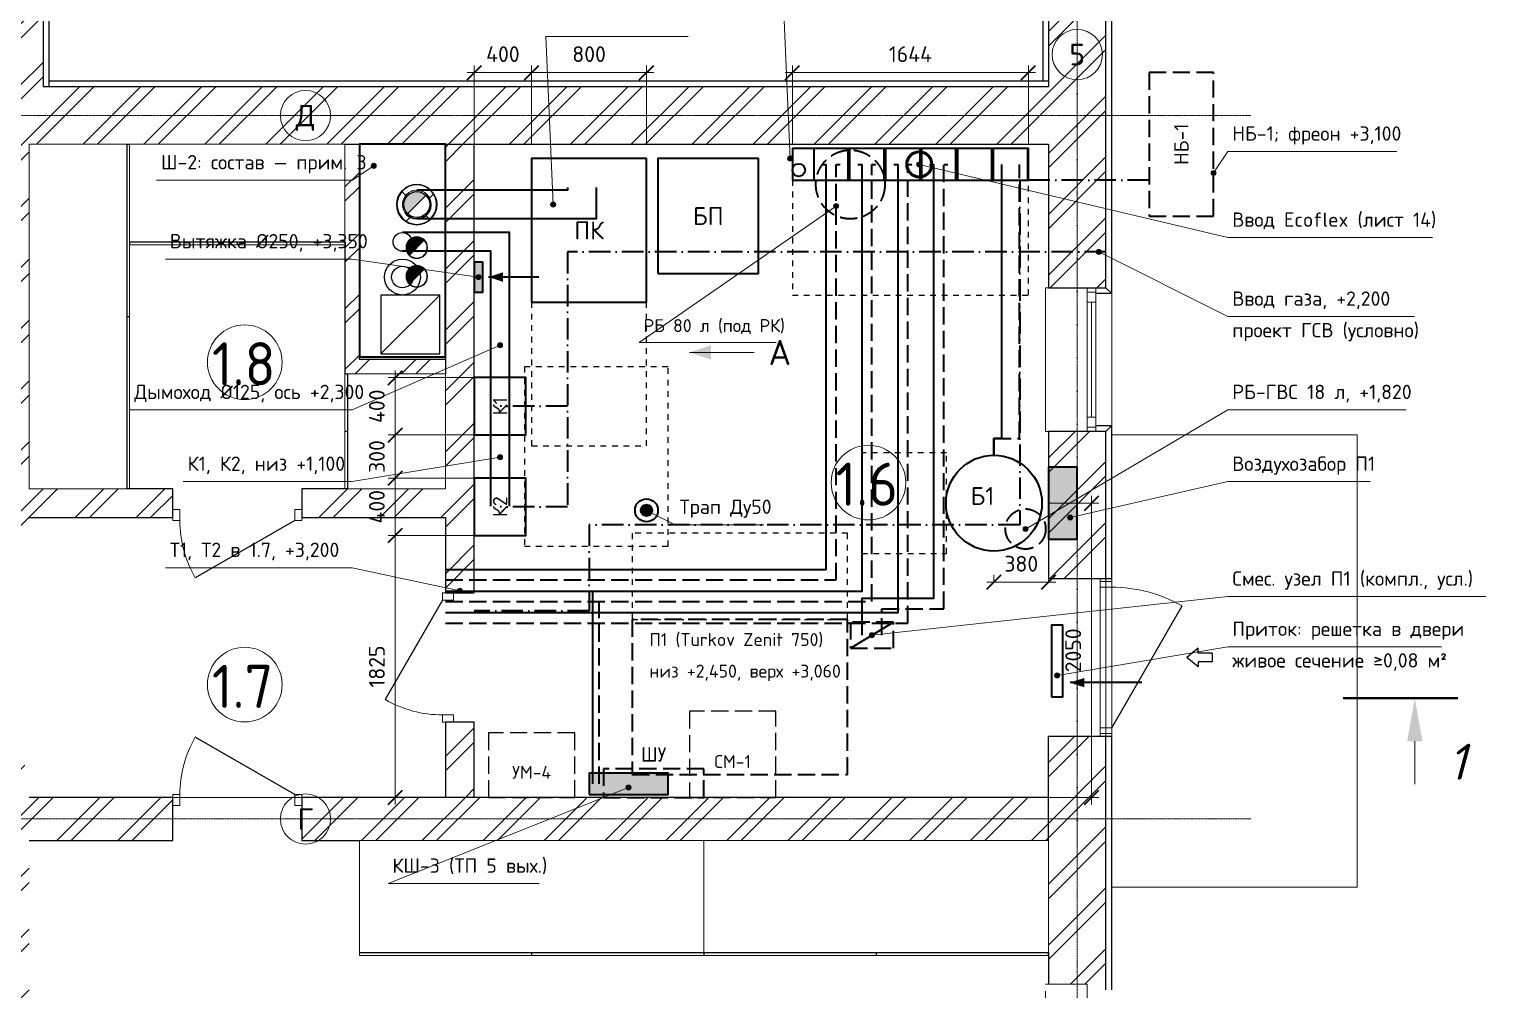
# Model space of a CAD drawing. Header units: millimetres. Extents: x -5016 to 45820, y -6019 to 24496.
# Drawn here: x 12700 to 22846, y 7710 to 14402 of the extents above; entities that cross this region are included whole.
import ezdxf
from ezdxf.enums import TextEntityAlignment as Align

# ---------------------------------------------------------------- set-up
doc = ezdxf.new("R2010")
doc.units = ezdxf.units.MM
for name, pattern in [('ОВ_ПУНКТ', [160, 80, -80]), ('ОВ_ШП', [460, 300, -80, 0, -80]), ('ОВ_ШТРИХ', [330, 240, -90]), ('Осевая 12-2-2', [16, 12, -2, 0, -2]), ('Пунктир 2-1_5', [3.5, 2, -1.5])]:
    doc.linetypes.add(name, pattern=pattern)
for name, color, linetype, lineweight in [('A-AREA-IDEN', 8, 'Continuous', 13), ('A-COLS', 8, 'Continuous', 13), ('A-DETL-GENF', 9, 'Continuous', 13), ('A-DOOR', 8, 'Continuous', 13), ('A-FLOR', 9, 'Continuous', 13), ('A-GLAZ', 8, 'Continuous', 13), ('A-WALL', 8, 'Continuous', 13), ('A-WALL-PATT', 8, 'Continuous', 13), ('G-ANNO-SYMB', 8, 'Continuous', 13), ('I-FURN', 9, 'Continuous', 13), ('S-GRID', 8, 'Continuous', 13), ('АР_подложка', 8, 'Continuous', 13), ('ОВ_В', 32, 'Continuous', 35), ('ОВ_выноски', 7, 'Continuous', 18), ('ОВ_Г', 42, 'Continuous', 25), ('ОВ_дымоход', 8, 'Continuous', 25), ('ОВ_зона_обсл', 8, 'Continuous', 25), ('ОВ_марки', 7, 'Continuous', 18), ('ОВ_Н', 3, 'Continuous', 35), ('ОВ_оборуд', 7, 'Continuous', 35), ('ОВ_П', 5, 'Continuous', 35), ('ОВ_размеры', 7, 'Continuous', 13), ('ОВ_Т1', 1, 'Continuous', 50), ('ОВ_Т11', 6, 'Continuous', 35), ('ОВ_Т2', 5, 'Continuous', 50), ('ОВ_Т21', 4, 'Continuous', 35), ('ОВ_Фреон', 6, 'Continuous', 35), ('ОВ_шахты', 7, 'Continuous', 35)]:
    doc.layers.add(name, color=color, linetype=linetype, lineweight=lineweight)
doc.styles.add('GOST', font='isocpeur.ttf', dxfattribs={"width": 0.9})
doc.styles.add('GOST Common', font='GOST_Common.ttf', dxfattribs={"height": 300})
doc.styles.add('ISOCPEUR_I', font='isocpeui.ttf', dxfattribs={"height": 250})
pattern_1 = [(45, (0, 0), (-212.132, 212.132), []), (45, (0, 100), (-212.132, 212.132), [])]

# ---------------------------------------------------------------- blocks, each defined once
blk = doc.blocks.new('INT 19 Дверь межкомнатная одностворчатая - 900 х 2370 _800_ Глухое Л-НАР-1569038-Этаж 1 - Планировка')
at = {"layer": 'A-DOOR', "lineweight": 25}
blk.add_line((400, 170), (-293, 570), dxfattribs=at)
at = {"layer": 'A-DOOR'}
for p, q in [((-400, 170), (-450, 170)), ((-450, 170), (-450, 95)), ((-400, 95), (-400, 170)), ((400, 95), (400, 170)), ((400, 170), (450, 170)), ((450, 170), (450, 95)), ((-450, 95), (-400, 95)), ((450, 95), (400, 95))]:
    blk.add_line(p, q, dxfattribs=at)
blk.add_arc((400, 170), 800, 150, 180, dxfattribs=at)
blk = doc.blocks.new('INT 19 Дверь межкомнатная одностворчатая - 900 х 2370 _800_ Глухое Л-НАР-1569067-Этаж 1 - Планировка')
at = {"layer": 'A-DOOR', "lineweight": 25}
blk.add_line((400, 120), (-293, 520), dxfattribs=at)
at = {"layer": 'A-DOOR'}
for p, q in [((-400, 120), (-450, 120)), ((-450, 120), (-450, 45)), ((-400, 45), (-400, 120)), ((400, 45), (400, 120)), ((400, 120), (450, 120)), ((450, 120), (450, 45)), ((-450, 45), (-400, 45)), ((450, 45), (400, 45))]:
    blk.add_line(p, q, dxfattribs=at)
blk.add_arc((400, 120), 800, 150, 180, dxfattribs=at)
blk = doc.blocks.new('INT 18 Шкаф - INT 18 Шкаф-1611660-Этаж 1 - Планировка')
at = {"layer": 'I-FURN'}
for p, q in [((-400, 350), (400, 350)), ((-400, 350), (-400, -330)), ((400, -330), (400, 350)), ((400, -330), (-400, -330)), ((-398.5, -332), (-0.8, -332)), ((-398.5, -332), (-398.5, -350)), ((-0.8, -350), (-398.5, -350)), ((-0.8, -350), (-0.8, -332)), ((0.8, -332), (398.5, -332)), ((0.8, -332), (0.8, -350)), ((398.5, -350), (0.8, -350)), ((398.5, -350), (398.5, -332))]:
    blk.add_line(p, q, dxfattribs=at)
blk = doc.blocks.new('INT 18 Шкаф - INT 18 Шкаф-1564175-Этаж 1 - Планировка')
at = {"layer": 'I-FURN'}
for p, q in [((-1200, 350), (1200, 350)), ((-1200, 350), (-1200, -430)), ((1200, -430), (1200, 350)), ((1200, -430), (-1200, -430)), ((-1198.5, -432), (-0.8, -432)), ((-1198.5, -432), (-1198.5, -450)), ((-0.8, -450), (-1198.5, -450)), ((-0.8, -450), (-0.8, -432)), ((0.8, -432), (1198.5, -432)), ((0.8, -432), (0.8, -450)), ((1198.5, -450), (0.8, -450)), ((1198.5, -450), (1198.5, -432))]:
    blk.add_line(p, q, dxfattribs=at)
blk = doc.blocks.new('INT 19 Дверь входная одностворчатая с остеклением - 1100 х 2480 ОС-Сверху 2-1581826-Этаж 1 - Планировка')
at = {"layer": 'A-DOOR', "lineweight": 25}
for p, q in [((-30, 940), (-30, 842)), ((-30, 940), (0, 940)), ((0, 940), (30, 940)), ((30, 940), (30, 842)), ((-65, 842), (0, 764)), ((-30, 842), (-65, 842)), ((65, 842), (0, 764)), ((30, 842), (65, 842)), ((490, 240), (-359, 730))]:
    blk.add_line(p, q, dxfattribs=at)
at = {"layer": 'A-DOOR'}
for p, q in [((-550, 240), (-530, 240)), ((-550, 240), (-550, 160)), ((-530, 160), (-530, 240)), ((-530, 240), (-490, 240)), ((-530, 160), (-530, 240)), ((-490, 240), (490, 240)), ((-490, 240), (-490, 160)), ((530, 240), (490, 240)), ((490, 240), (490, 160)), ((530, 240), (550, 240)), ((530, 160), (530, 240)), ((530, 160), (530, 240)), ((550, 240), (550, 160)), ((-550, 160), (-530, 160)), ((-490, 160), (-530, 160)), ((-490, 160), (490, 160)), ((490, 160), (530, 160)), ((530, 160), (550, 160))]:
    blk.add_line(p, q, dxfattribs=at)
blk.add_arc((490, 240), 980, 150, 180, dxfattribs=at)
blk = doc.blocks.new('INT 20 Окно Прямоугольник 1ст - INT 20 Окно Прямоугольник 1ст 1000-3000h-1568821-Этаж 1 - Планировка')
at = {"layer": 'A-GLAZ'}
for p, q in [((460, 240), (-460, 240)), ((-500, 130), (-400, 130)), ((-470, 130), (-500, 130)), ((-470, 70), (-470, 130)), ((-400, 130), (-470, 130)), ((-470, 130), (-470, 70)), ((400, 130), (500, 130)), ((470, 130), (400, 130)), ((500, 130), (470, 130)), ((470, 130), (470, 70)), ((470, 70), (470, 130)), ((-500, 70), (-470, 70)), ((-400, 70), (-500, 70)), ((-470, 70), (-400, 70)), ((500, 70), (400, 70)), ((400, 70), (470, 70)), ((470, 70), (500, 70)), ((-500, -200), (-500, -220)), ((500, -220), (500, -200)), ((-500, -220), (500, -220))]:
    blk.add_line(p, q, dxfattribs=at)
blk = doc.blocks.new('INT 20 Откосы окон снаружи Прямоугольник - INT 20 Откосы окон снаружи Прямоугольник-1566574-Этаж 1 - Планировка')
at = {"layer": 'A-WALL', "lineweight": 25}
for p, q in [((-477, 30), (-477, -80)), ((443, -80), (443, 30))]:
    blk.add_line(p, q, dxfattribs=at)
blk = doc.blocks.new('INT 20 Створка - 05_ Правое поворотно-откидное-1566575-Этаж 1 - Планировка')
at = {"layer": 'A-GLAZ'}
for p, q in [((400, 30), (-400, 30)), ((-400, 30), (-400, -30)), ((400, 30), (-400, 30)), ((-400, 30), (-400, -30)), ((400, -30), (400, 30)), ((400, -30), (400, 30)), ((-400, 0), (400, 0)), ((-400, -30), (400, -30)), ((-400, -30), (400, -30))]:
    blk.add_line(p, q, dxfattribs=at)
blk = doc.blocks.new('INT 18 Шкаф - INT 18 Шкаф-1565127-Этаж 1 - Планировка')
at = {"layer": 'I-FURN'}
for p, q in [((-750, 350), (750, 350)), ((-750, 350), (-750, -330)), ((750, -330), (750, 350)), ((750, -330), (-750, -330)), ((-748.5, -332), (-0.8, -332)), ((-748.5, -332), (-748.5, -350)), ((-0.8, -350), (-748.5, -350)), ((-0.8, -350), (-0.8, -332)), ((0.8, -332), (748.5, -332)), ((0.8, -332), (0.8, -350)), ((748.5, -350), (0.8, -350)), ((748.5, -350), (748.5, -332))]:
    blk.add_line(p, q, dxfattribs=at)
blk = doc.blocks.new('INT 20 Подоконник - Подоконник внутри-1566579-Этаж 1 - Планировка')
at = {"layer": 'A-GLAZ'}
for p, q in [((-950, 0), (-950, -290)), ((850, 0), (-950, 0)), ((850, -290), (850, 0)), ((-900, -290), (800, -290))]:
    blk.add_line(p, q, dxfattribs=at)
blk = doc.blocks.new('INT 19 Дверь межкомнатная одностворчатая - 900 х 2370 _800_ Глухое П-НАР-1569071-Этаж 1 - Планировка')
at = {"layer": 'A-DOOR', "lineweight": 25}
blk.add_line((-400, 120), (293, 520), dxfattribs=at)
at = {"layer": 'A-DOOR'}
for p, q in [((-400, 120), (-450, 120)), ((-450, 120), (-450, 45)), ((-400, 45), (-400, 120)), ((400, 45), (400, 120)), ((400, 120), (450, 120)), ((450, 120), (450, 45)), ((-450, 45), (-400, 45)), ((450, 45), (400, 45))]:
    blk.add_line(p, q, dxfattribs=at)
blk.add_arc((-400, 120), 800, 360, 30, dxfattribs=at)
blk = doc.blocks.new('INT 18 Шкаф - INT 18 Шкаф-1565469-Этаж 1 - Планировка')
at = {"layer": 'I-FURN'}
for p, q in [((-1200, 330), (-1200, -350)), ((-1200, 330), (1200, 330)), ((-1198.5, 350), (-1198.5, 332)), ((-0.8, 332), (-1198.5, 332)), ((-520, 350), (-0.8, 350)), ((-0.8, 332), (-0.8, 350)), ((0.8, 350), (1198.5, 350)), ((0.8, 350), (0.8, 332)), ((1198.5, 332), (0.8, 332)), ((1198.5, 332), (1198.5, 350)), ((1200, -350), (1200, 330)), ((1200, -350), (-1200, -350))]:
    blk.add_line(p, q, dxfattribs=at)
blk = doc.blocks.new('Разрез - Номер сзади-3578-Этаж 1 - Планировка')
at = {"layer": 'G-ANNO-SYMB'}
blk.add_hatch(color=256, dxfattribs=at).paths.add_polyline_path([(2.47, -3), (3, 0), (3.53, -3)])
at = {"layer": 'G-ANNO-SYMB', "lineweight": 40}
blk.add_line((0, 0), (8, 0), dxfattribs=at)
at = {"layer": 'G-ANNO-SYMB'}
blk.add_line((3, -3), (3, -6), dxfattribs=at)
blk = doc.blocks.new('INT Марка помещения - Номер помещения _ Площадь _ Имя-1615504-Этаж 1 - Планировка')
at = {"layer": 'A-AREA-IDEN'}
for start, end in [(360, 180), (180, 360)]:
    blk.add_arc((0, 0), 2.6, start, end, dxfattribs=at)
blk = doc.blocks.new('АР_План_1_этажа')
at = {"layer": 'A-COLS'}
h = blk.add_hatch(dxfattribs=at)
h.set_pattern_fill('FP_3', color=256, style=0, pattern_type=2)
h.set_pattern_definition([(45, (0, 0), (-141.4214, 141.4214), []), (135, (0, 0), (-141.4214, -141.4214), [])])
h.paths.add_polyline_path([(17568, 17715), (17607, 17720), (17643, 17737), (17672, 17762), (17694, 17795), (17705, 17833), (17705, 17872), (17693, 17911), (17672, 17943), (17643, 17969), (17607, 17985), (17568, 17991), (17529, 17985), (17494, 17969), (17464, 17943), (17443, 17910), (17432, 17872), (17432, 17833), (17443, 17795), (17464, 17762), (17494, 17737), (17529, 17720)])
h.paths.add_polyline_path([(17568, 17753), (17534, 17759), (17504, 17776), (17482, 17803), (17472, 17827), (17468, 17853), (17472, 17879), (17482, 17903), (17497, 17923), (17518, 17939), (17542, 17949), (17568, 17953), (17594, 17949), (17618, 17939), (17638, 17923), (17655, 17903), (17667, 17870), (17667, 17835), (17655, 17803), (17632, 17776), (17602, 17759)])
at = {"layer": 'A-DETL-GENF'}
for points in [[(17497, 17782), (17639, 17923), (17618, 17939), (17594, 17949), (17568, 17953), (17542, 17949), (17518, 17939), (17497, 17923), (17482, 17903), (17472, 17879), (17468, 17853), (17472, 17827), (17482, 17803)], [(17517, 17501), (17620, 17604), (17605, 17616), (17587, 17623), (17568, 17626), (17549, 17623), (17532, 17616), (17517, 17604), (17505, 17589), (17498, 17572), (17495, 17553), (17498, 17534), (17505, 17516)], [(17517, 17301), (17620, 17404), (17605, 17416), (17587, 17423), (17568, 17426), (17549, 17423), (17532, 17416), (17517, 17404), (17504, 17386), (17498, 17372), (17495, 17353), (17498, 17334), (17505, 17316)]]:
    blk.add_hatch(color=256, dxfattribs=at).paths.add_polyline_path(points)
at = {"layer": 'A-WALL-PATT', "lineweight": 9}
h = blk.add_hatch(dxfattribs=at)
h.set_pattern_fill('FP_1', color=256, style=0, pattern_type=2)
h.set_pattern_definition(pattern_1)
h.paths.add_polyline_path([(14568, 18673), (14968, 18673), (14968, 19973), (14568, 19973)])
h = blk.add_hatch(dxfattribs=at)
h.set_pattern_fill('FP_1', color=256, style=0, pattern_type=2)
h.set_pattern_definition(pattern_1)
h.paths.add_polyline_path([(22368, 18673), (22368, 19973), (21968, 19973), (21968, 18673), (22150, 18673)])
h = blk.add_hatch(dxfattribs=at)
h.set_pattern_fill('FP_1', color=256, style=0, pattern_type=2)
h.set_pattern_definition(pattern_1)
h.paths.add_polyline_path([(21968, 18273), (21968, 18673), (14568, 18673), (14568, 18273), (20706, 18273)])
h = blk.add_hatch(dxfattribs=at)
h.set_pattern_fill('FP_1', color=256, style=0, pattern_type=2)
h.set_pattern_definition(pattern_1)
h.paths.add_polyline_path([(21968, 5973), (22368, 5973), (22368, 7013), (22298, 7013), (22298, 8733), (22368, 8733), (22368, 10663), (22298, 10663), (22298, 12383), (22368, 12383), (22368, 14148), (21968, 14148), (21968, 12423), (22238, 12423), (22238, 10623), (21968, 10623), (21968, 8773), (22238, 8773), (22238, 6973), (21968, 6973), (21968, 6100)])
h.paths.add_polyline_path([(22368, 15248), (22368, 16273), (21968, 16273), (21968, 15248)])
h.paths.add_polyline_path([(21968, 17273), (22368, 17273), (22368, 18673), (21968, 18673), (21968, 18173)])
h = blk.add_hatch(dxfattribs=at)
h.set_pattern_fill('FP_1', color=256, style=0, pattern_type=2)
h.set_pattern_definition(pattern_1)
h.paths.add_polyline_path([(14868, 5973), (14868, 7373), (14568, 7373), (14568, 5973)])
h.paths.add_polyline_path([(14868, 8273), (14868, 13948), (14568, 13948), (14568, 8273)])
h.paths.add_polyline_path([(14568, 15448), (14868, 15448), (14868, 18273), (14568, 18273), (14568, 15873)])
h = blk.add_hatch(dxfattribs=at)
h.set_pattern_fill('FP_1', color=256, style=0, pattern_type=2)
h.set_pattern_definition(pattern_1)
h.paths.add_polyline_path([(17168, 16673), (17168, 18273), (17068, 18273), (17068, 16673), (17088, 16673)])
h = blk.add_hatch(dxfattribs=at)
h.set_pattern_fill('FP_1', color=256, style=0, pattern_type=2)
h.set_pattern_definition(pattern_1)
h.paths.add_polyline_path([(17968, 13723), (17968, 14248), (17768, 14248), (17768, 13723), (17818, 13723)])
h.paths.add_polyline_path([(17768, 15148), (17968, 15148), (17968, 18273), (17768, 18273), (17768, 15673)])
h = blk.add_hatch(dxfattribs=at)
h.set_pattern_fill('FP_1', color=256, style=0, pattern_type=2)
h.set_pattern_definition(pattern_1)
h.paths.add_polyline_path([(17168, 16773), (17168, 16673), (17768, 16673), (17768, 16773)])
h = blk.add_hatch(dxfattribs=at)
h.set_pattern_fill('FP_1', color=256, style=0, pattern_type=2)
h.set_pattern_definition(pattern_1)
h.paths.add_polyline_path([(17768, 15673), (17768, 15873), (16768, 15873), (16768, 15673), (17088, 15673)])
h.paths.add_polyline_path([(15868, 15673), (15868, 15873), (14868, 15873), (14868, 15673), (15548, 15673)])
h = blk.add_hatch(dxfattribs=at)
h.set_pattern_fill('FP_1', color=256, style=0, pattern_type=2)
h.set_pattern_definition(pattern_1)
h.paths.add_polyline_path([(21968, 13423), (21968, 13723), (16768, 13723), (16768, 13423), (20706, 13423)])
h.paths.add_polyline_path([(15868, 13423), (15868, 13723), (14868, 13723), (14868, 13423), (14930, 13423)])
at = {"layer": 'A-COLS', "lineweight": 25}
for centre, radius, start, end in [((17568, 17853), 140, 90, 270), ((17568, 17853), 138, 90, 270), ((17568, 17853), 138, 90, 270), ((17568, 17853), 140, 270, 90), ((17568, 17853), 138, 270, 90), ((17568, 17853), 138, 270, 90), ((17568, 17853), 100, 167.977, 173.3546), ((17568, 17853), 100, 167.977, 173.3546), ((17568, 17853), 100, 126.6454, 132.023), ((17568, 17853), 100, 126.6454, 132.023), ((17568, 17853), 100, 107.977, 113.3546), ((17568, 17853), 100, 107.977, 113.3546), ((17568, 17853), 100, 270, 44.9617), ((17568, 17853), 100, 270, 44.9617), ((17568, 17853), 98, 270, 44.232), ((17568, 17853), 100, 66.6454, 72.023), ((17568, 17853), 100, 66.6454, 72.023), ((17568, 17853), 100, 47.977, 53.3546), ((17568, 17853), 100, 47.977, 53.3546), ((17568, 17853), 100, 186.6454, 192.023), ((17568, 17853), 100, 186.6454, 192.023), ((17568, 17853), 100, 224.9617, 270), ((17568, 17853), 100, 224.9617, 270), ((17568, 17853), 98, 224.9617, 270), ((17568, 17553), 75, 90, 270), ((17568, 17553), 73, 154.9712, 160.0288), ((17568, 17553), 73, 109.9712, 115.0288), ((17568, 17553), 75, 270, 90), ((17568, 17553), 73, 270, 45), ((17568, 17553), 73, 64.9712, 70.0288), ((17568, 17553), 73, 199.9712, 205.0288), ((17568, 17553), 73, 225, 270), ((17568, 17353), 75, 90, 270), ((17568, 17353), 73, 154.9712, 160.0288), ((17568, 17353), 73, 109.9712, 115.0288), ((17568, 17353), 75, 270, 90), ((17568, 17353), 73, 270, 45), ((17568, 17353), 73, 64.9712, 70.0288), ((17568, 17353), 73, 199.9712, 205.0288), ((17568, 17353), 73, 225, 270)]:
    blk.add_arc(centre, radius, start, end, dxfattribs=at)
at = {"layer": 'A-DETL-GENF'}
for p, q in [((17497, 17782), (17639, 17923)), ((17517, 17501), (17620, 17604)), ((17517, 17301), (17620, 17404))]:
    blk.add_line(p, q, dxfattribs=at)
for centre, radius in [((17568, 17853), 100), ((17568, 17553), 73), ((17568, 17353), 73)]:
    blk.add_arc(centre, radius, 45, 225, dxfattribs=at)
at = {"layer": 'A-FLOR'}
for p, q in [((24118, 16248), (22408, 16248)), ((24118, 13098), (24118, 16248)), ((15868, 13723), (16768, 13723)), ((22408, 13098), (24118, 13098))]:
    blk.add_line(p, q, dxfattribs=at)
at = {"layer": 'A-WALL', "lineweight": 25}
for p, q in [((15008, 18673), (15008, 20413)), ((22408, 17233), (22408, 20413)), ((14968, 18673), (14968, 20373)), ((22368, 17273), (22368, 20373)), ((21928, 19933), (21928, 18713)), ((21968, 19973), (21968, 18673)), ((21968, 18673), (14968, 18673)), ((21968, 18713), (15008, 18713)), ((15548, 18273), (15568, 18273)), ((17068, 18273), (21968, 18273)), ((17168, 16773), (17168, 18273)), ((17768, 18273), (17768, 16673)), ((17968, 15148), (17968, 18273)), ((21968, 18273), (21968, 17273)), ((17068, 17593), (17068, 16673)), ((21968, 17273), (22368, 17273)), ((22368, 17273), (22408, 17233)), ((17768, 16773), (17168, 16773)), ((17068, 16673), (17088, 16673)), ((21968, 16273), (21968, 15248)), ((22368, 16273), (21968, 16273)), ((22408, 16313), (22368, 16273)), ((22368, 15248), (22368, 16273)), ((22408, 15248), (22408, 16313)), ((15868, 15873), (15548, 15873)), ((15868, 15673), (15868, 15873)), ((17088, 15873), (16768, 15873)), ((16768, 15873), (16768, 15673)), ((14868, 15673), (15868, 15673)), ((16768, 15673), (17768, 15673)), ((17768, 15673), (17768, 15148)), ((21968, 15248), (22408, 15248)), ((17768, 15148), (17968, 15148)), ((17968, 14248), (17768, 14248)), ((17768, 14248), (17768, 13723)), ((17968, 13723), (17968, 14248)), ((22408, 14148), (21968, 14148)), ((21968, 13423), (21968, 14148)), ((22368, 12383), (22368, 14148)), ((22408, 12383), (22408, 14148)), ((15868, 13723), (14868, 13723)), ((15868, 13423), (15868, 13723)), ((21968, 13723), (16768, 13723)), ((16768, 13723), (16768, 13423)), ((14868, 13423), (15868, 13423)), ((16768, 13423), (17168, 13423)), ((21968, 12643), (21968, 12423))]:
    blk.add_line(p, q, dxfattribs=at)
at = {"layer": 'A-WALL'}
for p, q in [((22328, 15248), (22328, 14148)), ((22368, 15248), (22368, 14148)), ((22408, 15248), (22408, 14148))]:
    blk.add_line(p, q, dxfattribs=at)
at = {"layer": 'G-ANNO-SYMB', "linetype": 'Пунктир 2-1_5'}
blk.add_line((24518, 14415), (24819, 14415), dxfattribs=at)
at = {"layer": 'S-GRID', "color": 251, "linetype": 'Осевая 12-2-2', "true_color": 0x646464}
for p, q in [((22168, 22575), (22168, -1346)), ((23376, 18473), (-1176, 18473)), ((23376, 13573), (-1176, 13573))]:
    blk.add_line(p, q, dxfattribs=at)
at = {"layer": 'A-AREA-IDEN', "xscale": 99.99999999999993, "yscale": 99.99999999999993, "zscale": 99.99999999999993}
for p in [(16370, 16755), (20714, 15916), (16370, 14509)]:
    blk.add_blockref('INT Марка помещения - Номер помещения _ Площадь _ Имя-1615504-Этаж 1 - Планировка', p, dxfattribs=at)
at = {"layer": 'A-DOOR', "lineweight": 25}
for name, p, rotation in [('INT 19 Дверь межкомнатная одностворчатая - 900 х 2370 _800_ Глухое П-НАР-1569071-Этаж 1 - Планировка', (16318, 15773), 180), ('INT 19 Дверь входная одностворчатая с остеклением - 1100 х 2480 ОС-Сверху 2-1581826-Этаж 1 - Планировка', (22168, 14698), 269.9999999999999), ('INT 19 Дверь межкомнатная одностворчатая - 900 х 2370 _800_ Глухое Л-НАР-1569067-Этаж 1 - Планировка', (17868, 14698), 89.9999999999999)]:
    blk.add_blockref(name, p, dxfattribs=dict(at, rotation=rotation))
blk.add_blockref('INT 19 Дверь межкомнатная одностворчатая - 900 х 2370 _800_ Глухое Л-НАР-1569038-Этаж 1 - Планировка', (16318, 13573), dxfattribs=at)
at = {"layer": 'A-GLAZ', "rotation": 269.9999999999999}
for name, p in [('INT 20 Окно Прямоугольник 1ст - INT 20 Окно Прямоугольник 1ст 1000-3000h-1568821-Этаж 1 - Планировка', (22168, 16773)), ('INT 20 Створка - 05_ Правое поворотно-откидное-1566575-Этаж 1 - Планировка', (22268, 16773)), ('INT 20 Подоконник - Подоконник внутри-1566579-Этаж 1 - Планировка', (22238, 11473))]:
    blk.add_blockref(name, p, dxfattribs=at)
at = {"layer": 'A-WALL', "lineweight": 25, "rotation": 269.9999999999999}
blk.add_blockref('INT 20 Откосы окон снаружи Прямоугольник - INT 20 Откосы окон снаружи Прямоугольник-1566574-Этаж 1 - Планировка', (22378, 16756), dxfattribs=at)
at = {"layer": 'G-ANNO-SYMB', "extrusion": (0, 0, -1), "xscale": 99.99999999999993, "yscale": 99.99999999999993, "zscale": 99.99999999999993}
blk.add_blockref('Разрез - Номер сзади-3578-Этаж 1 - Планировка', (-24819, 14415), dxfattribs=at)
at = {"layer": 'I-FURN'}
for name, p, rotation in [('INT 18 Шкаф - INT 18 Шкаф-1565469-Этаж 1 - Планировка', (15218, 17073), 270.0000000000002), ('INT 18 Шкаф - INT 18 Шкаф-1611660-Этаж 1 - Планировка', (17418, 16273), 269.9999999999993)]:
    blk.add_blockref(name, p, dxfattribs=dict(at, rotation=rotation))
for name, p in [('INT 18 Шкаф - INT 18 Шкаф-1565127-Этаж 1 - Планировка', (16318, 17923)), ('INT 18 Шкаф - INT 18 Шкаф-1564175-Этаж 1 - Планировка', (18368, 13073)), ('INT 18 Шкаф - INT 18 Шкаф-1564175-Этаж 1 - Планировка', (20768, 13073))]:
    blk.add_blockref(name, p, dxfattribs=at)
at = {"layer": 'A-AREA-IDEN', "char_height": 300, "width": 561.18, "attachment_point": 1, "style": 'GOST Common'}
for s, insert in [('1.8', (16141, 16894)), ('1.6', (20485, 16055)), ('1.7', (16141, 14647))]:
    blk.add_mtext(s, dxfattribs=dict(at, insert=insert))
at = {"layer": 'G-ANNO-SYMB', "insert": (24752, 14097), "char_height": 250, "width": 160.34, "attachment_point": 1, "style": 'ISOCPEUR_I', "bg_fill": 3, "box_fill_scale": 0, "bg_fill_color": 256, "bg_fill_true_color": 3254780160, "bg_fill_transparency": 256}
blk.add_mtext('\\fISOCPEUR|b0|i1|c204|p34|;1', dxfattribs=at)

msp = doc.modelspace()

# ---------------------------------------------------------------- block references
at = {"layer": 'АР_подложка'}
msp.add_blockref('АР_План_1_этажа', (-2168, -4673), dxfattribs=at)

# ---------------------------------------------------------------- next in the draw order: hatches: boundary and pattern name
at = {"layer": 'ОВ_В'}
for points in [[(15800, 12570), (15860, 12570), (15860, 12780), (15800, 12780)], [(15900, 12675), (16000, 12642), (16000, 12708)]]:
    msp.add_hatch(color=32, dxfattribs=at).paths.add_polyline_path(points)
at = {"layer": 'ОВ_выноски'}
h = msp.add_hatch(color=7, dxfattribs=at)
edge = h.paths.add_edge_path()
edge.add_arc((18000, 13500), 17.5, 0, 360)
h = msp.add_hatch(color=7, dxfattribs=at)
edge = h.paths.add_edge_path()
edge.add_arc((15100, 13450), 17.5, 0, 360)
h = msp.add_hatch(color=7, dxfattribs=at)
edge = h.paths.add_edge_path()
edge.add_arc((18900, 13460), 17.5, 0, 360)
h = msp.add_hatch(color=7, dxfattribs=at)
edge = h.paths.add_edge_path()
edge.add_arc((20950, 13400), 17.5, 0, 360)
h = msp.add_hatch(color=7, dxfattribs=at)
edge = h.paths.add_edge_path()
edge.add_arc((16350, 13180), 17.5, 0, 360)
h = msp.add_hatch(color=7, dxfattribs=at)
edge = h.paths.add_edge_path()
edge.add_arc((18320, 13170), 17.5, 0, 360)
h = msp.add_hatch(color=7, dxfattribs=at)
edge = h.paths.add_edge_path()
edge.add_arc((20150, 12850), 17.5, 0, 360)
h = msp.add_hatch(color=7, dxfattribs=at)
edge = h.paths.add_edge_path()
edge.add_arc((15830, 12675), 17.5, 0, 360)
h = msp.add_hatch(color=7, dxfattribs=at)
edge = h.paths.add_edge_path()
edge.add_arc((15980, 12200), 17.5, 0, 360)
h = msp.add_hatch(color=7, dxfattribs=at)
edge = h.paths.add_edge_path()
edge.add_arc((15980, 11420), 17.5, 0, 360)
h = msp.add_hatch(color=7, dxfattribs=at)
edge = h.paths.add_edge_path()
edge.add_arc((17000, 11050), 17.5, 0, 360)
h = msp.add_hatch(color=7, dxfattribs=at)
edge = h.paths.add_edge_path()
edge.add_arc((19950, 11000), 17.5, 0, 360)
h = msp.add_hatch(color=7, dxfattribs=at)
edge = h.paths.add_edge_path()
edge.add_arc((19640, 10920), 17.5, 0, 360)
h = msp.add_hatch(color=7, dxfattribs=at)
edge = h.paths.add_edge_path()
edge.add_arc((15700, 10490), 17.5, 0, 360)
h = msp.add_hatch(color=7, dxfattribs=at)
edge = h.paths.add_edge_path()
edge.add_arc((18570, 10180), 17.5, 0, 360)
h = msp.add_hatch(color=7, dxfattribs=at)
edge = h.paths.add_edge_path()
edge.add_arc((19860, 9900), 17.5, 0, 360)
h = msp.add_hatch(color=7, dxfattribs=at)
edge = h.paths.add_edge_path()
edge.add_arc((16875, 9120), 17.5, 0, 360)
at = {"layer": 'ОВ_Н'}
for points in [[(19800, 10850), (20000, 10850), (20000, 11350), (19800, 11350)], [(19950, 9850), (20050, 9817), (20050, 9883)]]:
    msp.add_hatch(color=3, dxfattribs=at).paths.add_polyline_path(points)
at = {"layer": 'ОВ_оборуд'}
h = msp.add_hatch(color=7, dxfattribs=at)
edge = h.paths.add_edge_path()
edge.add_arc((17000, 11050), 40, 0, 360)
msp.add_hatch(color=2, dxfattribs=at).paths.add_polyline_path([(16600, 9070), (17150, 9070), (17150, 9220), (16600, 9220)])
at = {"layer": 'ОВ_размеры'}
msp.add_hatch(color=7, dxfattribs=at).paths.add_polyline_path([(17300, 12150), (17450, 12100), (17450, 12200)])

# ---------------------------------------------------------------- next in the draw order: linework, layer by layer
at = {"layer": 'ОВ_В'}
msp.add_lwpolyline([(15800, 12570), (15860, 12570), (15860, 12780), (15800, 12780)], close=True, dxfattribs=at)
msp.add_lwpolyline([(16250, 12675), (15900, 12675)], dxfattribs=at)
at = {"layer": 'ОВ_выноски'}
for points in [[(18000, 13500), (17950, 14680)], [(16350, 13180), (16300, 14350)], [(16300, 14350), (17290, 14350)], [(20950, 13400), (21050, 13550)], [(21050, 13550), (22226, 13550)], [(15100, 13450), (14950, 13350)], [(18900, 13460), (21050, 12950)], [(13588, 13350), (14950, 13350)], [(18320, 13170), (16950, 12220)], [(21050, 12950), (22474, 12950)], [(13650, 12800), (14950, 12800)], [(15830, 12675), (14950, 12800)], [(20150, 12850), (21050, 12400)], [(21050, 12400), (22350, 12400)], [(15980, 12200), (14950, 11750)], [(16950, 12220), (17903, 12220)], [(13402, 11750), (14950, 11750)], [(19640, 10920), (21050, 11750)], [(21050, 11750), (22288, 11750)], [(15980, 11420), (14950, 11250)], [(13774, 11250), (14950, 11250)], [(19950, 11000), (21050, 11250)], [(21050, 11250), (22040, 11250)], [(17000, 11050), (17200, 10950)], [(17200, 10950), (17818, 10950)], [(13650, 10650), (14950, 10650)], [(15700, 10490), (14950, 10650)], [(18570, 10180), (21050, 10450)], [(21050, 10450), (22846, 10450)], [(19860, 9900), (21050, 10100)], [(21050, 10100), (22536, 10100)], [(16875, 9120), (15200, 8450)], [(15200, 8450), (16252, 8450)]]:
    msp.add_lwpolyline(points, dxfattribs=at)
for centre in [(18000, 13500), (15100, 13450), (18900, 13460), (20950, 13400), (16350, 13180), (18320, 13170), (20150, 12850), (15830, 12675), (15980, 12200), (15980, 11420), (17000, 11050), (19950, 11000), (19640, 10920), (15700, 10490), (18570, 10180), (19860, 9900), (16875, 9120)]:
    msp.add_circle(centre, 17.5, dxfattribs=at)
at = {"layer": 'ОВ_Г', "linetype": 'ОВ_ШП', "lineweight": 35, "ltscale": 0.5}
for points in [[(20200, 12850), (16450, 12850), (16450, 11075), (15980, 11075)], [(16450, 11775), (15980, 11775)]]:
    msp.add_lwpolyline(points, dxfattribs=at)
at = {"layer": 'ОВ_дымоход', "lineweight": 35}
for points in [[(16650, 13300), (16650, 13080), (15400, 13080)], [(16450, 13300), (16450, 13280), (15400, 13280)], [(16045, 11080), (16045, 12985), (15300, 12985)], [(15915, 11080), (15915, 12855), (15300, 12855)]]:
    msp.add_lwpolyline(points, dxfattribs=at)
at = {"layer": 'ОВ_дымоход'}
msp.add_lwpolyline([(15150, 12140), (15560, 12140), (15560, 12550), (15150, 12550)], close=True, dxfattribs=at)
msp.add_lwpolyline([(15150, 12140), (15560, 12550)], dxfattribs=at)
for centre, radius in [((15400, 13180), 140), ((15400, 13180), 90), ((15300, 12920), 65), ((15300, 12675), 125), ((15300, 12675), 75)]:
    msp.add_circle(centre, radius, dxfattribs=at)
at = {"layer": 'ОВ_зона_обсл', "linetype": 'ОВ_ПУНКТ', "ltscale": 0.5}
for points in [[(18016, 12550), (19660, 12550), (19660, 13350), (18016, 13350)], [(16200, 11500), (17000, 11500), (17000, 12500), (16200, 12500)], [(16150, 10800), (17150, 10800), (17150, 12050), (16150, 12050)], [(18500, 10750), (19090, 10750), (19090, 11450), (18500, 11450)], [(16900, 10290), (18400, 10290), (18400, 10890), (16900, 10890)]]:
    msp.add_lwpolyline(points, close=True, dxfattribs=at)
at = {"layer": 'ОВ_зона_обсл', "linetype": 'ОВ_ШТРИХ', "ltscale": 0.5}
for points in [[(17300, 9050), (17900, 9050), (17900, 9650), (17300, 9650)], [(15900, 9050), (16500, 9050), (16500, 9500), (15900, 9500)]]:
    msp.add_lwpolyline(points, close=True, dxfattribs=at)
at = {"layer": 'ОВ_Н'}
for points in [[(19800, 10850), (20000, 10850), (20000, 11350), (19800, 11350)], [(19820, 9750), (19900, 9750), (19900, 10250), (19820, 10250)]]:
    msp.add_lwpolyline(points, close=True, dxfattribs=at)
msp.add_lwpolyline([(20450, 9850), (19950, 9850)], dxfattribs=at)
at = {"layer": 'ОВ_оборуд'}
for points in [[(16200, 12500), (17000, 12500), (17000, 13500), (16200, 13500)], [(17080, 12700), (17780, 12700), (17780, 13500), (17080, 13500)], [(18016, 13350), (19660, 13350), (19660, 13570), (18016, 13570)], [(18165, 13350), (18405, 13350), (18405, 13570), (18165, 13570)], [(18415, 13350), (18655, 13350), (18655, 13570), (18415, 13570)], [(18665, 13350), (18905, 13350), (18905, 13570), (18665, 13570)], [(18915, 13350), (19155, 13350), (19155, 13570), (18915, 13570)], [(19165, 13350), (19405, 13350), (19405, 13570), (19165, 13570)], [(19415, 13350), (19655, 13350), (19655, 13570), (19415, 13570)], [(15800, 11575), (16160, 11575), (16160, 11975), (15800, 11975)], [(15800, 10875), (16160, 10875), (16160, 11275), (15800, 11275)], [(16600, 9070), (17150, 9070), (17150, 9220), (16600, 9220)]]:
    msp.add_lwpolyline(points, close=True, dxfattribs=at)
at = {"layer": 'ОВ_оборуд', "linetype": 'ОВ_ШТРИХ', "ltscale": 0.5}
for points in [[(18420, 10090), (18720, 10090), (18720, 10270), (18420, 10270)], [(16700, 9050), (17400, 9050), (17400, 9250), (16700, 9250)]]:
    msp.add_lwpolyline(points, close=True, dxfattribs=at)
at = {"layer": 'ОВ_оборуд'}
msp.add_lwpolyline([(18420, 10090), (18720, 10270)], dxfattribs=at)
at = {"layer": 'ОВ_оборуд', "linetype": 'ОВ_ШТРИХ', "ltscale": 0.5}
for centre, radius in [((18420, 13320), 240), ((19640, 10920), 140)]:
    msp.add_circle(centre, radius, dxfattribs=at)
at = {"layer": 'ОВ_оборуд'}
for centre, radius in [((18060, 13420), 44), ((19420, 11100), 334), ((17000, 11050), 80), ((17000, 11050), 40)]:
    msp.add_circle(centre, radius, dxfattribs=at)
at = {"layer": 'ОВ_П', "linetype": 'ОВ_ШТРИХ', "ltscale": 0.5}
msp.add_lwpolyline([(16900, 9210), (18400, 9210), (18400, 10290), (16900, 10290)], close=True, dxfattribs=at)
at = {"layer": 'ОВ_размеры', "lineweight": 35}
for points in [[(15750, 14050), (15850, 14150)], [(16150, 14050), (16250, 14150)], [(16150, 14050), (16250, 14150)], [(16950, 14050), (17050, 14150)], [(17966, 14050), (18066, 14150)], [(19610, 14050), (19710, 14150)], [(15200, 11925), (15300, 12025)], [(15200, 11525), (15300, 11625)], [(15200, 11525), (15300, 11625)], [(15200, 11225), (15300, 11325)], [(15200, 11225), (15300, 11325)], [(20050, 11050), (20150, 11150)], [(15200, 10825), (15300, 10925)], [(15200, 10825), (15300, 10925)], [(19370, 10500), (19470, 10600)], [(19750, 10500), (19850, 10600)], [(15200, 9000), (15300, 9100)], [(20050, 9000), (20150, 9100)]]:
    msp.add_lwpolyline(points, dxfattribs=at)
at = {"layer": 'ОВ_размеры'}
for points in [[(15800, 13600), (15800, 14150)], [(16200, 13600), (16200, 14150)], [(16200, 13600), (16200, 14150)], [(17000, 13600), (17000, 14150)], [(18016, 13600), (18016, 14150)], [(19660, 13600), (19660, 14150)], [(15750, 14100), (16250, 14100)], [(16150, 14100), (17050, 14100)], [(17966, 14100), (19710, 14100)], [(17750, 12150), (17300, 12150)], [(15800, 11975), (15200, 11975)], [(15250, 11525), (15250, 12025)], [(15800, 11575), (15200, 11575)], [(15800, 11575), (15200, 11575)], [(15250, 11225), (15250, 11625)], [(15800, 11275), (15200, 11275)], [(15800, 11275), (15200, 11275)], [(15250, 10825), (15250, 11325)], [(19800, 11100), (20150, 11100)], [(20100, 9000), (20100, 11150)], [(15800, 10875), (15200, 10875)], [(15800, 10875), (15200, 10875)], [(15250, 9000), (15250, 10925)], [(19420, 10550), (19420, 10600)], [(19800, 10550), (19800, 10600)], [(19370, 10550), (19850, 10550)], [(15800, 9050), (15200, 9050)], [(19800, 9050), (20150, 9050)]]:
    msp.add_lwpolyline(points, dxfattribs=at)
at = {"layer": 'ОВ_размеры', "linetype": 'ОВ_ШП', "ltscale": 0.5}
for points in [[(20000, 8700), (20000, 14050)], [(14800, 13800), (20600, 13800)], [(14800, 8900), (20600, 8900)]]:
    msp.add_lwpolyline(points, dxfattribs=at)
at = {"layer": 'ОВ_размеры'}
for centre in [(20000, 14225), (14625, 13800), (14625, 8900)]:
    msp.add_circle(centre, 175, dxfattribs=at)
at = {"layer": 'ОВ_Т1', "lineweight": 35}
for points in [[(18222, 13460), (18250, 13460), (18250, 10635), (15600, 10635)], [(18722, 13460), (18750, 13460), (18750, 10335), (15600, 10335)], [(18972, 13460), (19000, 13460), (19000, 10435), (18500, 10435), (18500, 10180)], [(19472, 13460), (19472, 11550), (19420, 11550), (19420, 11434)]]:
    msp.add_lwpolyline(points, dxfattribs=at)
at = {"layer": 'ОВ_Т1'}
msp.add_circle((18900, 13460), 87.5, dxfattribs=at)
at = {"layer": 'ОВ_Т11', "lineweight": 35}
for points in [[(18472, 13460), (18500, 13460), (18500, 10485), (15600, 10485)], [(16625, 10485), (16625, 9145)]]:
    msp.add_lwpolyline(points, dxfattribs=at)
at = {"layer": 'ОВ_Т2', "linetype": 'ОВ_ШТРИХ', "lineweight": 35, "ltscale": 0.5}
for points in [[(15600, 10565), (18320, 10565), (18320, 13460), (18348, 13460)], [(15600, 10265), (18820, 10265), (18820, 13460), (18848, 13460)], [(18640, 10180), (18640, 10365), (19070, 10365), (19070, 13460), (19098, 13460)], [(19420, 11434), (19420, 11550), (19598, 11550), (19598, 13460)]]:
    msp.add_lwpolyline(points, dxfattribs=at)
at = {"layer": 'ОВ_Т21', "linetype": 'ОВ_ШТРИХ', "lineweight": 35, "ltscale": 0.5}
for points in [[(15600, 10415), (18570, 10415), (18570, 13460), (18598, 13460)], [(16670, 9145), (16670, 10415)]]:
    msp.add_lwpolyline(points, dxfattribs=at)
at = {"layer": 'ОВ_Фреон', "linetype": 'ОВ_ШТРИХ', "ltscale": 0.5}
msp.add_lwpolyline([(20500, 13100), (20950, 13100), (20950, 14100), (20500, 14100)], close=True, dxfattribs=at)
at = {"layer": 'ОВ_Фреон', "linetype": 'ОВ_ШП', "lineweight": 35, "ltscale": 0.5}
msp.add_lwpolyline([(20500, 13350), (19600, 13350), (19600, 10950), (16600, 10950), (16600, 10350), (15800, 10350)], dxfattribs=at)
at = {"layer": 'ОВ_шахты'}
msp.add_lwpolyline([(15000, 12120), (15600, 12120), (15600, 13600), (15000, 13600)], close=True, dxfattribs=at)

# ---------------------------------------------------------------- next in the draw order: texts
at = {"layer": 'ОВ_марки', "style": 'GOST'}
for s, height, p in [('НБ-1; фреон +3,100', 100, (21080, 13595)), ('Ш-2: состав — прим. 3', 100, (13618, 13395)), ('Ввод Ecoflex (лист 14)', 100, (21080, 12995)), ('Вытяжка Ø250, +3,350', 100, (13680, 12845)), ('Ввод газа, +2,200', 100, (21080, 12445)), ('РБ 80 л (под РК)', 90, (16980, 12265)), ('Дымоход Ø125, ось +2,300', 100, (13432, 11795)), ('РБ-ГВС 18 л, +1,820', 100, (21080, 11795)), ('К1, К2, низ +1,100', 100, (13804, 11295)), ('Воздухозабор П1', 100, (21080, 11295)), ('Трап Ду50', 100, (17230, 10995)), ('Т1, Т2 в 1.7, +3,200', 100, (13680, 10695)), ('Смес. узел П1 (компл., усл.)', 100, (21080, 10495)), ('Приток: решетка в двери', 100, (21080, 10145)), ('КШ-3 (ТП 5 вых.)', 100, (15230, 8495))]:
    msp.add_text(s, height=height, dxfattribs=at).set_placement(p, align=Align.BOTTOM_LEFT)
for s, height, p in [('БП', 125, (17430, 13100)), ('ПК', 125, (16600, 13000)), ('Б1', 125, (19340, 11150)), ('ШУ', 100, (17050, 9350)), ('СМ-1', 90, (17600, 9300)), ('УМ-4', 90, (16200, 9225))]:
    msp.add_text(s, height=height, dxfattribs=at).set_placement(p, align=Align.MIDDLE_CENTER)
for s, p in [('проект ГСВ (условно)', (21080, 12355)), ('живое сечение ≥0,08 м²', (21080, 10055))]:
    msp.add_text(s, height=100, dxfattribs=at).set_placement(p, align=Align.TOP_LEFT)
for s, p in [('К1', (15980, 11775)), ('К2', (15980, 11075))]:
    msp.add_text(s, height=100, rotation=90, dxfattribs=at).set_placement(p, align=Align.MIDDLE_CENTER)
at = {"layer": 'ОВ_П', "style": 'GOST'}
for s, p in [('П1 (Turkov Zenit 750)', (17020, 10150)), ('низ +2,450, верх +3,060', (17020, 9930))]:
    msp.add_text(s, height=90, dxfattribs=at).set_placement(p, align=Align.MIDDLE_LEFT)
at = {"layer": 'ОВ_размеры', "style": 'GOST'}
for s, p in [('400', (16000, 14140)), ('800', (16600, 14140)), ('1644', (18838, 14140)), ('380', (19610, 10590))]:
    msp.add_text(s, height=110, dxfattribs=at).set_placement(p, align=Align.BOTTOM_CENTER)
for s, p in [('5', (20000, 14225)), ('Д', (14625, 13800)), ('Г', (14625, 8900))]:
    msp.add_text(s, height=150, dxfattribs=at).set_placement(p, align=Align.MIDDLE_CENTER)
msp.add_text('А', height=175, dxfattribs=at).set_placement((17850, 12150), align=Align.MIDDLE_LEFT)
for s, p in [('400', (15210, 11775)), ('300', (15210, 11425)), ('400', (15210, 11075)), ('2050', (20060, 10075)), ('1825', (15210, 9962))]:
    msp.add_text(s, height=110, rotation=90, dxfattribs=at).set_placement(p, align=Align.BOTTOM_CENTER)
at = {"layer": 'ОВ_Фреон', "style": 'GOST'}
msp.add_text('НБ-1', height=100, rotation=90, dxfattribs=at).set_placement((20725, 13600), align=Align.MIDDLE_CENTER)

doc.saveas('drawing.dxf')
